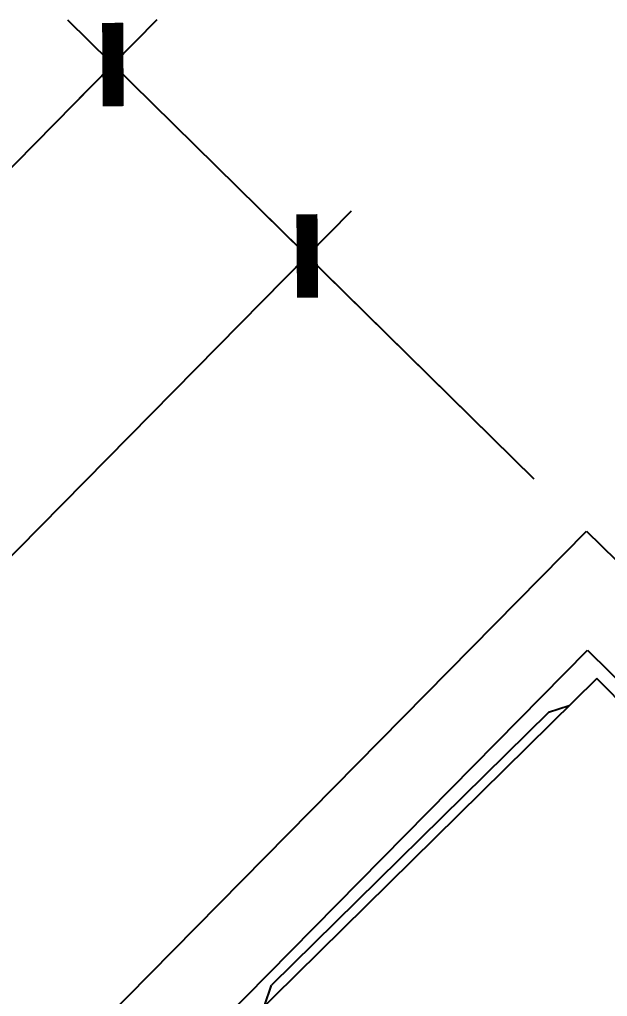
# Model space of a CAD drawing. Extents: x -357449 to -117302, y 127569 to 244935.
# Drawn here: x -251666 to -250271, y 236461 to 238780 of the extents above; entities that cross this region are included whole.
import ezdxf

# ---------------------------------------------------------------- set-up
doc = ezdxf.new("R2010")
doc.units = 0
doc.header["$MEASUREMENT"] = 0
doc.layers.get('0').update_dxf_attribs({"linetype": 'CONTINUOUS'})
doc.layers.get('DEFPOINTS').update_dxf_attribs({"linetype": 'CONTINUOUS'})
for name, color, linetype in [('1', 8, 'CONTINUOUS'), ('WALL', 1, 'CONTINUOUS'), ('WINDOWS', 4, 'CONTINUOUS')]:
    doc.layers.add(name, color=color, linetype=linetype)
doc.styles.add('DIM_FONT', font='SIMPLEX.shx', dxfattribs={"width": 0.8})
doc.dimstyles.get("Standard").update_dxf_attribs({"dimtxt": 375, "dimasz": 1, "dimexe": 150, "dimexo": 0, "dimgap": 200, "dimtad": 1, "dimdec": 0, "dimzin": 0, "dimdsep": 46, "dimtxsty": 'DIM_FONT', "dimblk1": '_DIMX', "dimblk2": '_DIMX', "dimsah": 1, "dimcen": 200, "dimclrd": 256, "dimclre": 256, "dimclrt": 4, "dimadec": 0, "dimazin": 0, "dimtfac": 1, "dimtdec": 0, "dimtix": 1, "dimtmove": 2, "dimatfit": 3, "dimldrblk": '_DIMX', "dimfxl": 0, "dimtolj": 1, "dimtzin": 0, "dimarcsym": 0})

# ---------------------------------------------------------------- blocks, each defined once
blk = doc.blocks.new('_DIMX')
blk.add_line((-150, 0), (150, 0))
at = {"const_width": 50}
blk.add_lwpolyline([(-70, -70), (70, 70)], dxfattribs=at)
blk = doc.blocks.new('*D467')
at = {"linetype": 'ByBlock'}
for p, q in [((-284290.3, 151688.1), (-285396.6, 152778.2)), ((-285290.4, 152672.2), (-288728.3, 149183.4)), ((-287729.6, 148197.9), (-288835.8, 149288))]:
    blk.add_line(p, q, dxfattribs=at)
at = {"layer": 'DEFPOINTS', "color": 0, "linetype": 'ByBlock'}
for p in [(-284290.3, 151688.1), (-288729, 149182.7), (-287729.6, 148197.9)]:
    blk.add_point(p, dxfattribs=at)
at = {"linetype": 'ByBlock'}
for p, rotation in [((-285289.7, 152672.9), 45.42128490449395), ((-288729, 149182.7), 225.421284904494)]:
    blk.add_blockref('_DIMX', p, dxfattribs=dict(at, rotation=rotation))
at = {"color": 4, "linetype": 'ByBlock', "insert": (-287205.2, 151120.8), "char_height": 250, "attachment_point": 5, "rotation": 45.4213, "style": 'DIM_FONT'}
blk.add_mtext('\\A1;2450', dxfattribs=at)
blk = doc.blocks.new('*D466')
at = {"linetype": 'ByBlock'}
for p, q in [((-284290.3, 151688.1), (-284935.4, 152323.8)), ((-286723, 150296), (-284829.3, 152217.8)), ((-286185.4, 149765), (-286830.5, 150400.6))]:
    blk.add_line(p, q, dxfattribs=at)
at = {"layer": 'DEFPOINTS', "color": 0, "linetype": 'ByBlock'}
for p in [(-284828.6, 152218.5), (-284290.3, 151688.1), (-286185.4, 149765)]:
    blk.add_point(p, dxfattribs=at)
at = {"linetype": 'ByBlock'}
for p, rotation in [((-284828.6, 152218.5), 45.42128490449478), ((-286723.7, 150295.3), 225.4212849044948)]:
    blk.add_blockref('_DIMX', p, dxfattribs=dict(at, rotation=rotation))
at = {"color": 4, "linetype": 'ByBlock', "insert": (-285972, 151449.9), "char_height": 250, "attachment_point": 5, "rotation": 45.4213, "style": 'DIM_FONT'}
blk.add_mtext('\\A1;1350', dxfattribs=at)
blk = doc.blocks.new('A$C6F5F30C6')
for p, q in [((0, 553.8), (0, 11.5)), ((0, 11.5), (600, 11.5)), ((46.2, 11.5), (69.2, 0)), ((553.8, 11.5), (530.8, 0)), ((69.2, 0), (530.8, 0))]:
    blk.add_line(p, q)

msp = doc.modelspace()

# ---------------------------------------------------------------- linework, layer by layer
at = {"layer": 'WALL'}
for p, q in [((-253619.14, 234217.79), (-250320.27, 237565.53)), ((-250320.27, 237565.53), (-248040.95, 235319.49)), ((-253476.68, 234077.41), (-250318.19, 237282.7)), ((-250318.19, 237282.7), (-248181.33, 235177.03))]:
    msp.add_line(p, q, dxfattribs=at)

# ---------------------------------------------------------------- block references
at = {"layer": '1', "xscale": 2, "yscale": 2, "zscale": 2, "rotation": 224.5787151000045}
msp.add_blockref('A$C6F5F30C6', (-250311.95, 237232.07), dxfattribs=at)

# ---------------------------------------------------------------- dimensions: what is measured, and where the dimension line sits
at = {"layer": 'WINDOWS'}
for p1, p2, distance, picture, middle in [((-250444.9, 237688.35), (-253884.15, 234198.14), -1403.04, '*D467', (-253359.77, 237121.04)), ((-252340, 235765.17), (-250444.9, 237688.35), 755.63, '*D466', (-252126.55, 237450.15))]:
    dim = msp.add_aligned_dim(p1=p1, p2=p2, distance=distance, dimstyle='Standard', override={"dimtxt": 250, "dimgap": 150, "dimlfac": 0.5, "dimblk": '_DIMX'}, dxfattribs=at)
    dim.commit()
    dim.dimension.update_dxf_attribs({"geometry": picture, "text_midpoint": middle, "insert": (33845.44, 86000.22)})

doc.saveas('drawing.dxf')
